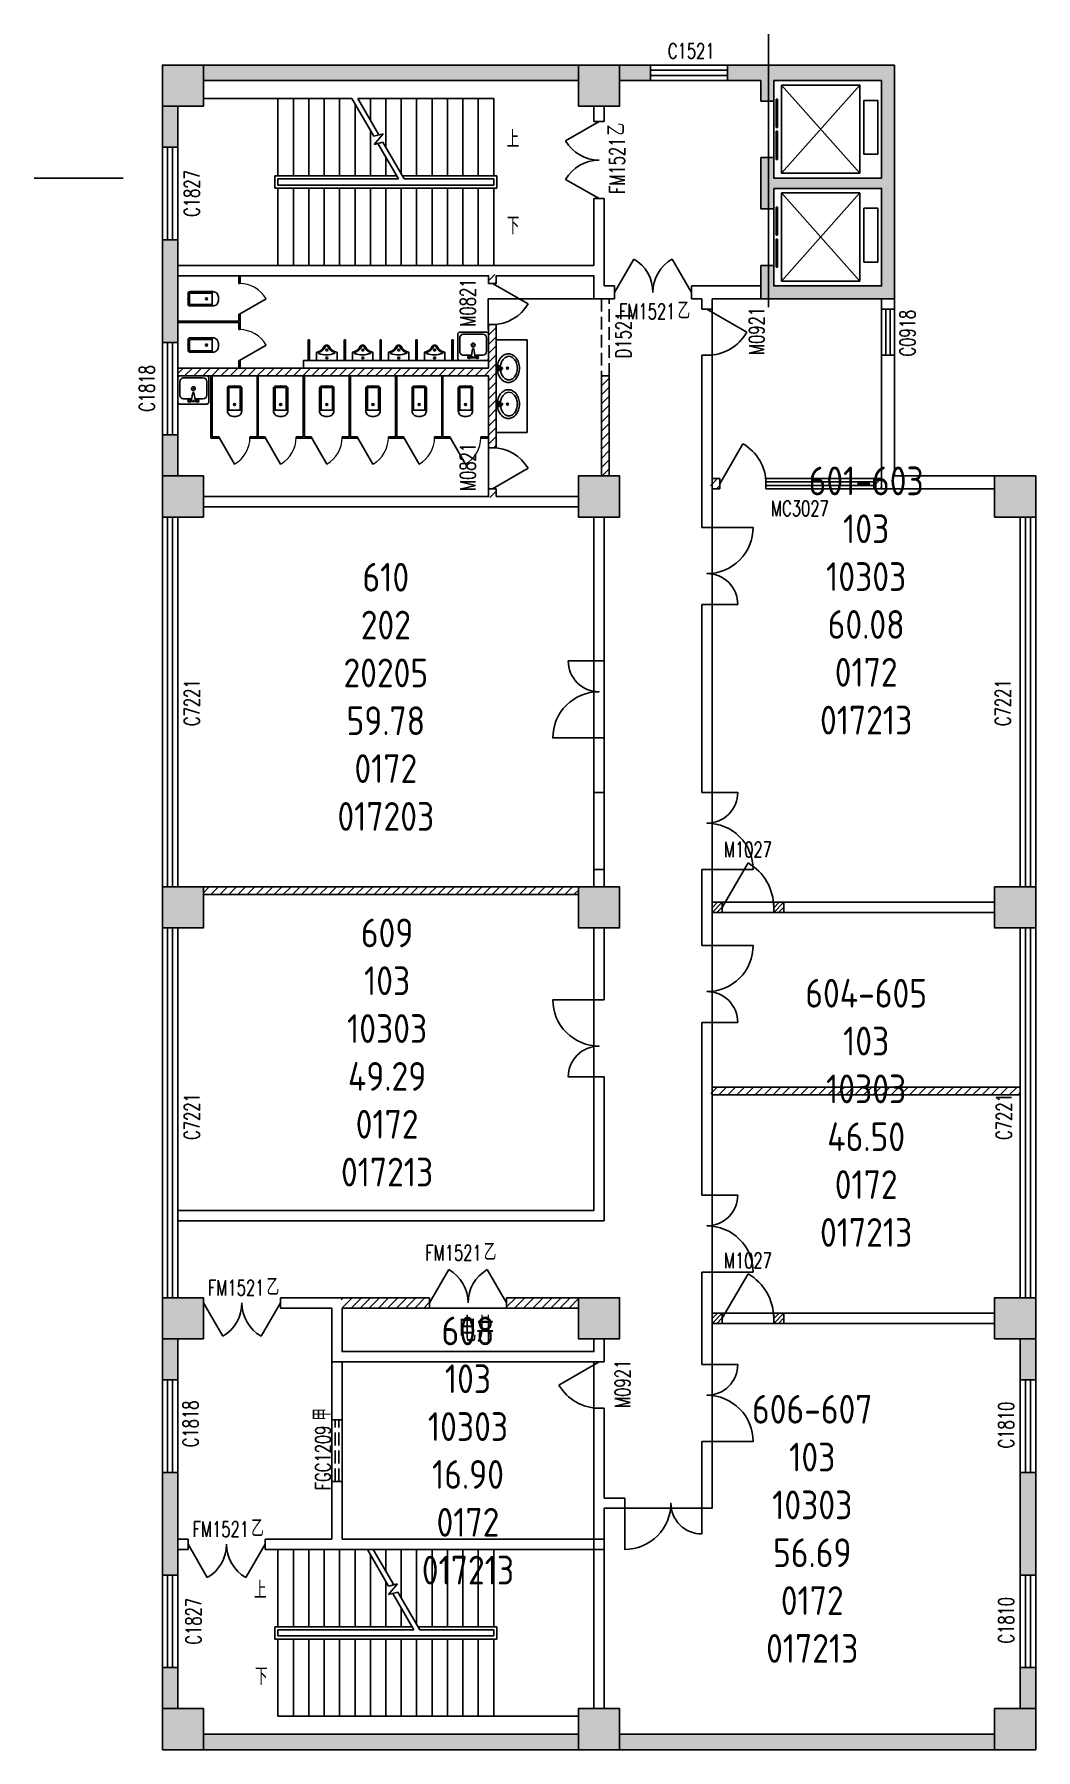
# Model space of a CAD drawing. Extents: x 202365 to 221857, y -60725 to -27325.
import ezdxf

# ---------------------------------------------------------------- set-up
doc = ezdxf.new("R2010")
doc.units = 0
doc.header["$LTSCALE"] = 1000
doc.header["$MEASUREMENT"] = 0
doc.linetypes.add('DASH', pattern=[0.35, 0.25, -0.1])
for name, color, linetype in [('bady', 30, 'Continuous'), ('PUB_HATCH', 8, 'Continuous'), ('RM', 4, 'Continuous'), ('RM$', 5, 'Continuous'), ('RM$TXT', 5, 'Continuous')]:
    doc.layers.add(name, color=color, linetype=linetype)
doc.styles.add('_TCH_DIM', font='SIMPLEX', dxfattribs={"bigfont": 'GBCBIG'})
doc.styles.add('_TCH_WINDOW', font='SIMPLEX', dxfattribs={"bigfont": 'GBCBIG'})
doc.styles.get("Standard").update_dxf_attribs({"font": 'gbenor.shx', "bigfont": 'gbcbig.shx'})
pattern_1 = [(45, (0, 89.76), (-88.38838, 88.38838), [])]

# ---------------------------------------------------------------- blocks, each defined once
blk = doc.blocks.new('_FZH')
blk.add_lwpolyline([(-0.5, -0.5), (0.5, -0.5), (0.5, 0.5), (-0.5, 0.5)], close=True)
at = {"layer": 'PUB_HATCH'}
blk.add_solid([(-0.5, -0.5), (0.5, -0.5), (-0.5, 0.5), (0.5, 0.5)], dxfattribs=at)
blk = doc.blocks.new('$WINLIB2D$00000001')
at = {"color": 0}
for points in [[(-0.5, 0.5), (-0.5, -0.5)], [(-0.5, 0.5), (0.5, 0.5)], [(0.5, -0.5), (0.5, 0.5)], [(0.5, 0.1667), (-0.5, 0.1667)], [(0.5, -0.1667), (-0.5, -0.1667)], [(-0.5, -0.5), (0.5, -0.5)]]:
    blk.add_lwpolyline(points, dxfattribs=at)
blk = doc.blocks.new('$DorLib2D$00000127')
at = {"color": 0, "linetype": 'Continuous'}
for p, q in [((-0.033, 0.795, -93.75), (-0.533, 0.795, -93.75)), ((-0.533, 0.795, -93.75), (-0.533, 0.69, -93.75)), ((-0.033, 0.69, -93.75), (-0.533, 0.69, -93.75)), ((-0.033, 0.795, -93.75), (-0.033, 0.69, -93.75)), ((0.033, 0.795, -93.75), (0.033, 0.69, -93.75)), ((0.533, 0.795, -93.75), (0.033, 0.795, -93.75)), ((0.533, 0.69, -93.75), (0.033, 0.69, -93.75)), ((0.533, 0.795, -93.75), (0.533, 0.69, -93.75)), ((0.5, 0.5, -93.75), (-0.5, 0.5, -93.75))]:
    blk.add_line(p, q, dxfattribs=at)
blk = doc.blocks.new('$DorLib2D$00000231')
at = {"color": 0}
for p, q in [((-0.5, 0), (-0.25, 0.433)), ((0.5, 0), (0.25, 0.433))]:
    blk.add_line(p, q, dxfattribs=at)
for centre, start, end in [((-0.5, 0), 0, 60), ((0.5, 0), 120, 180)]:
    blk.add_arc(centre, 0.5, start, end, dxfattribs=at)
blk = doc.blocks.new('$DorLib2D$00000228')
at = {"color": 0}
blk.add_line((0.5, 0), (0, 0.866), dxfattribs=at)
blk.add_arc((0.5, 0), 1, 120, 180, dxfattribs=at)
blk = doc.blocks.new('$lvtry$00000193')
at = {"color": 0}
for p, q in [((-17, -43), (-17, -33)), ((17, -43), (17, -33))]:
    blk.add_line(p, q, dxfattribs=at)
blk.add_lwpolyline([(280, -215, 0.12431), (260, -136, 0.105707), (198, -63, 0.086941), (110, -17, 0.077137), (0, 0, 0.077137), (-110, -17, 0.086941), (-198, -63, 0.105707), (-260, -136, 0.12431), (-280, -215, 0.12431), (-260, -294, 0.105707), (-198, -367, 0.086941), (-110, -413, 0.077137), (0, -430, 0.077137), (110, -413, 0.086941), (198, -367, 0.105707), (260, -294, 0.12431)], format="xyb", close=True, dxfattribs=at)
blk.add_lwpolyline([(-25, -61, 0.056876), (-95, -75, 0.086941), (-168, -113, 0.105707), (-216, -170, 0.12431), (-230, -225, 0.12431), (-216, -280, 0.105707), (-168, -337, 0.086941), (-95, -375, 0.077137), (0, -390, 0.077137), (95, -375, 0.086941), (168, -337, 0.105707), (216, -280, 0.12431), (230, -225, 0.12431), (216, -170, 0.105707), (168, -113, 0.086941), (95, -75, 0.06676), (13, -60, 0.06676)], format="xyb", dxfattribs=at)
for centre, radius in [((0, -200), 20), ((0, -43), 16.7)]:
    blk.add_circle(centre, radius, dxfattribs=at)
for centre, radius, start, end in [((-40, -34), 10.1, 106.6096, 258.1648), ((-64, 234), 259, 274.7069, 282.3732), ((-75, -213), 173, 71.36, 79.1873), ((-29, -80), 6.77, 155.344, 308.3224), ((-171, 19), 166, 324.8411, 338.1337), ((-171, 19), 170, 324.8411, 331.3523), ((-29, -80), 3.37, 155.344, 308.3224), ((100, -194), 170, 132.3141, 138.8253), ((100, -194), 166, 125.5327, 138.8253), ((-12, -58), 10.6, 201.8924, 261.774), ((0, -33), 16.7, 0, 180), ((-381, -115), 372, 2.3982, 6.7627), ((0, -96), 9.9, 201.7837, 338.2163), ((64, 234), 259, 257.6268, 265.2931), ((381, -115), 372, 170.1008, 177.6018), ((75, -213), 173, 100.8127, 110.4191), ((40, -34), 10.1, 281.8352, 73.3904)]:
    blk.add_arc(centre, radius, start, end, dxfattribs=at)
for p in [(0, -43), (0, -200)]:
    blk.add_point(p, dxfattribs=at)
blk = doc.blocks.new('$lvtry$00000202')
at = {"color": 0}
for p, q in [((-110, -40, 0), (-110, -470, 0)), ((100, -30, 0), (-100, -30, 0)), ((110, -470, 0), (110, -40, 0)), ((140, -470, 0), (-140, -470, 0))]:
    blk.add_line(p, q, dxfattribs=at)
at = {"color": 0, "elevation": 0}
blk.add_lwpolyline([(140, -40, 0.414214), (100, 0), (-100, 0, 0.414214), (-140, -40), (-140, -480, 0.414214), (-30, -590), (30, -590, 0.414214), (140, -480)], format="xyb", close=True, dxfattribs=at)
at = {"color": 0}
blk.add_circle((0, -359, 0), 20, dxfattribs=at)
for centre, start, end in [((-100, -40, 0), 90, 180), ((100, -40, 0), 0, 90)]:
    blk.add_arc(centre, 10, start, end, dxfattribs=at)
for p in [(0, 0, 0), (0, -359, 0)]:
    blk.add_point(p, dxfattribs=at)
blk = doc.blocks.new('$TCHSYS$APDOOR2D')
blk.add_line((0.5, 0), (0, 0.866))
at = {"lineweight": 13}
blk.add_arc((0.5, 0), 1, 120, 180, dxfattribs=at)
blk = doc.blocks.new('$lvtry$00000222')
at = {"color": 0, "elevation": 0}
blk.add_lwpolyline([(-205, -191), (-205, 0), (205, 0), (205, -191, 0.268068), (51, -323, -0.317765), (0, -360, -0.317765), (-51, -323, 0.268068)], format="xyb", close=True, dxfattribs=at)
at = {"color": 0}
for centre in [(0, -60, 0), (0, -242, 0)]:
    blk.add_circle(centre, 20, dxfattribs=at)
for centre, radius, start, end in [((-152, -175, 0), 10, 114.1084, 248.1394), ((5, -526, 0), 395, 66.6675, 114.1084), ((-243, -401, 0), 233, 19.2639, 68.1394), ((0, -316, 0), 24, 199.2639, 269.4998), ((0, -316, 0), 24, 270.5002, 340.7361), ((243, -401, 0), 233, 110.4941, 160.7361), ((158, -173, 0), 10, 290.4941, 66.6675)]:
    blk.add_arc(centre, radius, start, end, dxfattribs=at)
for p in [(0, -60, 0), (0, -242, 0)]:
    blk.add_point(p, dxfattribs=at)
blk = doc.blocks.new('$lvtry$00000188')
at = {"color": 0, "linetype": 'ByBlock'}
for p, q in [((-262, -437, 0), (-262, -175, 0)), ((-187, -100, 0), (-31, -100, 0)), ((-41, -53, 0), (-12, -225, 0)), ((-38, -50, 0), (38, -50, 0)), ((-12, -225, 0), (12, -225, 0)), ((12, -225, 0), (41, -53, 0)), ((31, -100, 0), (187, -100, 0)), ((262, -175, 0), (262, -437, 0)), ((187, -512, 0), (-187, -512, 0))]:
    blk.add_line(p, q, dxfattribs=at)
at = {"color": 0, "linetype": 'ByBlock', "elevation": 0}
blk.add_lwpolyline([(-262, 0, 0.414214), (-300, -37), (-300, -512, 0.414214), (-262, -549), (262, -549, 0.414214), (300, -512), (300, -37, 0.414214), (262, 0)], format="xyb", close=True, dxfattribs=at)
blk.add_lwpolyline([(262, -175, 0.414214), (187, -100)], format="xyb", dxfattribs=at)
at = {"color": 0, "linetype": 'ByBlock'}
for centre, radius in [((-80, -62, 0), 25), ((-80, -62, 0), 20), ((0, -300, 0), 37.4), ((80, -62, 0), 25), ((80, -62, 0), 20)]:
    blk.add_circle(centre, radius, dxfattribs=at)
for centre, radius, start, end in [((-187, -175, 0), 74.9, 90, 180), ((-38, -53, 0), 3, 90, 189.4623), ((38, -53, 0), 3, 350.5377, 90), ((-187, -437, 0), 74.9, 180, 270), ((187, -437, 0), 74.9, 270, 0)]:
    blk.add_arc(centre, radius, start, end, dxfattribs=at)
at = {"color": 0}
for p in [(0, -65, 0), (0, -300, 0)]:
    blk.add_point(p, dxfattribs=at)

msp = doc.modelspace()

# ---------------------------------------------------------------- hatches: boundary and pattern name
at = {"layer": 'bady'}
for points in [[(205657, -27925), (205657, -28225), (212957, -28225), (212957, -27925)], [(213757, -27925), (213757, -28225), (214357, -28225), (214357, -27925)], [(216750, -27925), (215857, -27925), (215857, -28225), (216507, -28225), (216671, -28125)], [(218857, -28225), (219107, -27925), (216750, -27925), (216671, -28125), (216757, -28225)], [(218940, -30192), (219107, -30125), (219107, -27925), (218857, -28225), (218857, -30125)], [(216507, -28225), (216507, -28625), (216757, -28625), (216757, -28225), (216671, -28125)], [(205157, -28725), (204857, -28725), (204857, -29525), (205157, -29525)], [(216757, -30125), (216757, -29725), (216507, -29725), (216507, -30125), (216673, -30192)], [(216507, -30125), (216507, -30725), (216757, -30725), (216757, -30325), (216673, -30192)], [(216673, -30192), (216757, -30325), (218857, -30325), (218940, -30192), (218857, -30125), (216757, -30125)], [(218857, -32225), (219107, -32475), (219107, -30125), (218940, -30192), (218857, -30325)], [(205157, -33325), (205157, -31325), (204857, -31325), (204857, -33325)], [(216757, -32225), (216757, -31825), (216507, -31825), (216507, -32475)], [(216757, -32225), (216507, -32475), (219107, -32475), (218857, -32225)], [(204857, -35925), (205157, -35925), (205157, -35125), (204857, -35125)], [(205157, -52725), (204857, -52725), (204857, -53525), (205157, -53525)], [(221857, -52725), (221557, -52725), (221557, -53525), (221857, -53525)], [(205157, -57325), (205157, -55325), (204857, -55325), (204857, -57325)], [(221557, -55325), (221557, -57325), (221857, -57325), (221857, -55325)], [(204857, -59925), (205157, -59925), (205157, -59125), (204857, -59125)], [(221557, -59925), (221857, -59925), (221857, -59125), (221557, -59125)], [(212957, -60725), (212957, -60425), (205657, -60425), (205657, -60725)], [(221057, -60725), (221057, -60425), (213757, -60425), (213757, -60725)]]:
    msp.add_hatch(color=30, dxfattribs=at).paths.add_polyline_path(points)
h = msp.add_hatch(dxfattribs=at)
h.set_pattern_fill('普通砖', color=30, scale=50, style=0)
h.set_pattern_definition(pattern_1)
h.paths.add_polyline_path([(211207, -32025), (211207, -32175), (211357, -32175), (211357, -32025), (211282, -31958)])
h = msp.add_hatch(dxfattribs=at)
h.set_pattern_fill('普通砖', color=30, scale=50, style=0)
h.set_pattern_definition(pattern_1)
h.paths.add_polyline_path([(211357, -33900), (211357, -32975), (211207, -32975), (211207, -33825), (211257, -33900)])
h = msp.add_hatch(dxfattribs=at)
h.set_pattern_fill('普通砖', color=30, scale=50, style=0)
h.set_pattern_definition(pattern_1)
h.paths.add_polyline_path([(205157, -33975), (206357, -33975), (206357, -33825), (205157, -33825)])
h = msp.add_hatch(dxfattribs=at)
h.set_pattern_fill('普通砖', color=30, scale=50, style=0)
h.set_pattern_definition(pattern_1)
h.paths.add_polyline_path([(206357, -33825), (206357, -33975), (211207, -33975), (211257, -33900), (211207, -33825)])
h = msp.add_hatch(dxfattribs=at)
h.set_pattern_fill('普通砖', color=30, scale=50, style=0)
h.set_pattern_definition(pattern_1)
h.paths.add_polyline_path([(211207, -33975), (211207, -35375), (211357, -35375), (211357, -33900), (211257, -33900)])
h = msp.add_hatch(dxfattribs=at)
h.set_pattern_fill('普通砖', color=30, scale=50, style=0)
h.set_pattern_definition(pattern_1)
h.paths.add_polyline_path([(213557, -35925), (213557, -33975), (213407, -33975), (213407, -35925)])
h = msp.add_hatch(dxfattribs=at)
h.set_pattern_fill('普通砖', color=30, scale=50, style=0)
h.set_pattern_definition(pattern_1)
h.paths.add_polyline_path([(215557, -36175), (215707, -36175), (215707, -35975), (215557, -35975), (215490, -36042)])
h = msp.add_hatch(dxfattribs=at)
h.set_pattern_fill('普通砖', color=30, scale=50, style=0)
h.set_pattern_definition(pattern_1)
h.paths.add_polyline_path([(218857, -35975), (218707, -35975), (218707, -36175), (218857, -36175)])
h = msp.add_hatch(dxfattribs=at)
h.set_pattern_fill('普通砖', color=30, scale=50, style=0)
h.set_pattern_definition(pattern_1)
h.paths.add_polyline_path([(211357, -36325), (211357, -36175), (211207, -36175), (211207, -36325), (211282, -36392)])
h = msp.add_hatch(dxfattribs=at)
h.set_pattern_fill('普通砖', color=30, scale=50, style=0)
h.set_pattern_definition(pattern_1)
h.paths.add_polyline_path([(205657, -43925), (205657, -44075), (212957, -44075), (212957, -43925)])
h = msp.add_hatch(dxfattribs=at)
h.set_pattern_fill('ANSI31', color=30, scale=41.666667, style=0)
h.set_pattern_definition([(45, (215556.55, -44425), (-46.772, 46.772), [])])
h.paths.add_polyline_path([(215757, -44225), (215557, -44225), (215557, -44425), (215757, -44425)])
h = msp.add_hatch(dxfattribs=at)
h.set_pattern_fill('ANSI31', color=30, scale=41.666667, style=0)
h.set_pattern_definition([(45, (216756.55, -44425), (-46.772, 46.772), [])])
h.paths.add_polyline_path([(216957, -44225), (216757, -44225), (216757, -44425), (216957, -44425)])
h = msp.add_hatch(dxfattribs=at)
h.set_pattern_fill('普通砖', color=30, scale=50, style=0)
h.set_pattern_definition(pattern_1)
h.paths.add_polyline_path([(215490, -47900), (215557, -47975), (221557, -47975), (221557, -47825), (215557, -47825)])
h = msp.add_hatch(dxfattribs=at)
h.set_pattern_fill('普通砖', color=30, scale=50, style=0)
h.set_pattern_definition(pattern_1)
h.paths.add_polyline_path([(208357, -52125), (210057, -52125), (210057, -51925), (208357, -51925), (208290, -52058)])
h = msp.add_hatch(dxfattribs=at)
h.set_pattern_fill('普通砖', color=30, scale=50, style=0)
h.set_pattern_definition(pattern_1)
h.paths.add_polyline_path([(212957, -52125), (212957, -51925), (211557, -51925), (211557, -52125)])
h = msp.add_hatch(dxfattribs=at)
h.set_pattern_fill('ANSI31', color=30, scale=41.666667, style=0)
h.set_pattern_definition([(45, (215556.55, -52425), (-46.772, 46.772), [])])
h.paths.add_polyline_path([(215757, -52225), (215557, -52225), (215557, -52425), (215757, -52425)])
h = msp.add_hatch(dxfattribs=at)
h.set_pattern_fill('ANSI31', color=30, scale=41.666667, style=0)
h.set_pattern_definition([(45, (216756.55, -52425), (-46.772, 46.772), [])])
h.paths.add_polyline_path([(216957, -52225), (216757, -52225), (216757, -52425), (216957, -52425)])

# ---------------------------------------------------------------- linework, layer by layer
at = {"layer": 'bady', "color": 30}
for p, q in [((216657, -32639), (216657, -27325)), ((212957, -27925), (205657, -27925)), ((214357, -27925), (213757, -27925)), ((214357, -28225), (214357, -27925)), ((216750, -27925), (215857, -27925)), ((215857, -27925), (215857, -28225)), ((219107, -27925), (216750, -27925)), ((219107, -30125), (219107, -27925)), ((212957, -28225), (205657, -28225)), ((213757, -28225), (214357, -28225)), ((215857, -28225), (216507, -28225)), ((216507, -28225), (216507, -28625)), ((216757, -28625), (216757, -28225)), ((218857, -28225), (216757, -28225)), ((218433, -28314), (216909, -30031)), ((216909, -28314), (218433, -30031)), ((218857, -30125), (218857, -28225)), ((207107, -28575), (205657, -28575)), ((208547, -28575), (207107, -28575)), ((207107, -30080), (207107, -28575)), ((207107, -30080), (207107, -28575)), ((207407, -30080), (207407, -28575)), ((207707, -30080), (207707, -28575)), ((208007, -30080), (208007, -28575)), ((208307, -30080), (208307, -28575)), ((208972, -29310), (208547, -28575)), ((208607, -30080), (208607, -28678)), ((211307, -28575), (208663, -28575)), ((209072, -29284), (208663, -28575)), ((208907, -28998), (208907, -28575)), ((209207, -29517), (209207, -28575)), ((209507, -30037), (209507, -28575)), ((209807, -30080), (209807, -28575)), ((210107, -30080), (210107, -28575)), ((210407, -30080), (210407, -28575)), ((210707, -30080), (210707, -28575)), ((211007, -30080), (211007, -28575)), ((211307, -30080), (211307, -28575)), ((216507, -28625), (216757, -28625)), ((204857, -28725), (204857, -29525)), ((205157, -29525), (205157, -28725)), ((205157, -28725), (205157, -31825)), ((213257, -28725), (213257, -29025)), ((213257, -29025), (213457, -29025)), ((213457, -29025), (213457, -28725)), ((208907, -30080), (208907, -29198)), ((209152, -29262), (208972, -29310)), ((208979, -29468), (209152, -29262)), ((204857, -29525), (205157, -29525)), ((209151, -29422), (208979, -29468)), ((209451, -30140), (209051, -29449)), ((209566, -30140), (209151, -29422)), ((209207, -30080), (209207, -29717)), ((216757, -29725), (216507, -29725)), ((216507, -29725), (216507, -30125)), ((216757, -30125), (216757, -29725)), ((202365, -30125), (204094, -30125)), ((209416, -30080), (207047, -30080)), ((207047, -30080), (207047, -30320)), ((207047, -30320), (211367, -30320)), ((209451, -30140), (207107, -30140)), ((209451, -30140), (207107, -30140)), ((207107, -30140), (207107, -30260)), ((207107, -30260), (207107, -30140)), ((207107, -30260), (211307, -30260)), ((207107, -30260), (211307, -30260)), ((207107, -30320), (207107, -31825)), ((207107, -31825), (207107, -30320)), ((207407, -30320), (207407, -31825)), ((207707, -30320), (207707, -31825)), ((208007, -30320), (208007, -31825)), ((208307, -30320), (208307, -31825)), ((208607, -30320), (208607, -31825)), ((208907, -30320), (208907, -31825)), ((209207, -30320), (209207, -31825)), ((209507, -30320), (209507, -31825)), ((211367, -30080), (209531, -30080)), ((211307, -30140), (209566, -30140)), ((211307, -30140), (209566, -30140)), ((209807, -30320), (209807, -31825)), ((210107, -30320), (210107, -31825)), ((210407, -30320), (210407, -31825)), ((210707, -30320), (210707, -31825)), ((211007, -30320), (211007, -31825)), ((211307, -30260), (211307, -30140)), ((211307, -30140), (211307, -30260)), ((211307, -30320), (211307, -31825)), ((211367, -30320), (211367, -30080)), ((216507, -30125), (216507, -30725)), ((216757, -30125), (218857, -30125)), ((216757, -30725), (216757, -30325)), ((216757, -30325), (218857, -30325)), ((218857, -32225), (218857, -30325)), ((219107, -32475), (219107, -30125)), ((213457, -30525), (213257, -30525)), ((213257, -30525), (213257, -31825)), ((213457, -31825), (213457, -30525)), ((216507, -30725), (216757, -30725)), ((218433, -30414), (216909, -32131)), ((216909, -30414), (218433, -32131)), ((205157, -31325), (204857, -31325)), ((204857, -31325), (204857, -33325)), ((205157, -33325), (205157, -31325)), ((205157, -31825), (211282, -31825)), ((205157, -31825), (205157, -32025)), ((205157, -31825), (207107, -31825)), ((205157, -32025), (211207, -32025)), ((206344, -32025), (206344, -32175)), ((206369, -32025), (206344, -32025)), ((206369, -32175), (206369, -32025)), ((207107, -31825), (211307, -31825)), ((211207, -32025), (211207, -32175)), ((211282, -31825), (213257, -31825)), ((211357, -32025), (213257, -32025)), ((211357, -32175), (211357, -32025)), ((213257, -32475), (213257, -32025)), ((213457, -32225), (213457, -31825)), ((216757, -31825), (216507, -31825)), ((216507, -31825), (216507, -32475)), ((216757, -32225), (216757, -31825)), ((206344, -32175), (206369, -32175)), ((211207, -32175), (211357, -32175)), ((213657, -32225), (213457, -32225)), ((213657, -32475), (213657, -32225)), ((215457, -32225), (215157, -32225)), ((215157, -32225), (215157, -32475)), ((215457, -32225), (216507, -32225)), ((216507, -32225), (216507, -32475)), ((216757, -32225), (218857, -32225)), ((213257, -32475), (213657, -32475)), ((213557, -32475), (213407, -32475)), ((215157, -32475), (215357, -32475)), ((215357, -32475), (215357, -32675)), ((215357, -32675), (215557, -32675)), ((215557, -32475), (216507, -32475)), ((215557, -32675), (215557, -32475)), ((216507, -32475), (219107, -32475)), ((218857, -32475), (218857, -32675)), ((219107, -32475), (218857, -32475)), ((218857, -32675), (219107, -32675)), ((219107, -32675), (219107, -32475)), ((205157, -32913), (206344, -32913)), ((205157, -32913), (205157, -32938)), ((205157, -32938), (206344, -32938)), ((206369, -32775), (206344, -32775)), ((206344, -32775), (206344, -32913)), ((206344, -32938), (206344, -33075)), ((206369, -32925), (206369, -32775)), ((206369, -33075), (206369, -32925)), ((211357, -32975), (211207, -32975)), ((211207, -32975), (211207, -33825)), ((211357, -33900), (211357, -32975)), ((204857, -33325), (205157, -33325)), ((206344, -33075), (206369, -33075)), ((207694, -33675), (207694, -33275)), ((207694, -33275), (207719, -33275)), ((207719, -33675), (207719, -33275)), ((208394, -33675), (208394, -33275)), ((208394, -33275), (208419, -33275)), ((208419, -33675), (208419, -33275)), ((209094, -33675), (209094, -33275)), ((209094, -33275), (209119, -33275)), ((209119, -33675), (209119, -33275)), ((209794, -33675), (209794, -33275)), ((209794, -33275), (209819, -33275)), ((209819, -33675), (209819, -33275)), ((210494, -33675), (210494, -33275)), ((210494, -33275), (210519, -33275)), ((210519, -33675), (210519, -33275)), ((206369, -33675), (206344, -33675)), ((206344, -33675), (206344, -33825)), ((206369, -33825), (206369, -33675)), ((207694, -33675), (207719, -33675)), ((208394, -33675), (208419, -33675)), ((209094, -33675), (209119, -33675)), ((209794, -33675), (209819, -33675)), ((210494, -33675), (210519, -33675)), ((215557, -33575), (215357, -33575)), ((215357, -33575), (215357, -35975)), ((215557, -35975), (215557, -33575)), ((219107, -33575), (218857, -33575)), ((218857, -33575), (218857, -36175)), ((219107, -35925), (219107, -33575)), ((205157, -33825), (206357, -33825)), ((205157, -33825), (205157, -33975)), ((205157, -33975), (206357, -33975)), ((205803, -33975), (205803, -35188)), ((205828, -33975), (205803, -33975)), ((205828, -33975), (205828, -35163)), ((206357, -33825), (211207, -33825)), ((206357, -33975), (211207, -33975)), ((206700, -33975), (206700, -35163)), ((206725, -33975), (206700, -33975)), ((206725, -33975), (206725, -35163)), ((207597, -33975), (207597, -35163)), ((207622, -33975), (207597, -33975)), ((207622, -33975), (207622, -35163)), ((208494, -33975), (208494, -35163)), ((208519, -33975), (208494, -33975)), ((208519, -33975), (208519, -35163)), ((209394, -33975), (209394, -35163)), ((209419, -33975), (209394, -33975)), ((209419, -33975), (209419, -35163)), ((210294, -33975), (210294, -35163)), ((210319, -33975), (210294, -33975)), ((210319, -33975), (210319, -35163)), ((211207, -33975), (211207, -35375)), ((211357, -35375), (211357, -33900)), ((213557, -33975), (213407, -33975)), ((213407, -33975), (213407, -35925)), ((213557, -35925), (213557, -33975)), ((205157, -35125), (204857, -35125)), ((204857, -35125), (204857, -35925)), ((205157, -35925), (205157, -35125)), ((205803, -35188), (205963, -35188)), ((205963, -35163), (205828, -35163)), ((205963, -35188), (205963, -35163)), ((206700, -35163), (206563, -35163)), ((206563, -35163), (206563, -35188)), ((206563, -35188), (206713, -35188)), ((206713, -35188), (206860, -35188)), ((206860, -35163), (206725, -35163)), ((206860, -35188), (206860, -35163)), ((207597, -35163), (207460, -35163)), ((207460, -35163), (207460, -35188)), ((207460, -35188), (207610, -35188)), ((207610, -35188), (207757, -35188)), ((207757, -35163), (207622, -35163)), ((207757, -35188), (207757, -35163)), ((208494, -35163), (208357, -35163)), ((208357, -35163), (208357, -35188)), ((208357, -35188), (208507, -35188)), ((208507, -35188), (208657, -35188)), ((208657, -35163), (208519, -35163)), ((208657, -35188), (208657, -35163)), ((209394, -35163), (209257, -35163)), ((209257, -35163), (209257, -35188)), ((209257, -35188), (209407, -35188)), ((209407, -35188), (209557, -35188)), ((209557, -35163), (209419, -35163)), ((209557, -35188), (209557, -35163)), ((210294, -35163), (210157, -35163)), ((210157, -35163), (210157, -35188)), ((210157, -35188), (210307, -35188)), ((210307, -35188), (210457, -35188)), ((210457, -35163), (210319, -35163)), ((210457, -35188), (210457, -35163)), ((211207, -35163), (211057, -35163)), ((211057, -35163), (211057, -35188)), ((211057, -35188), (211207, -35188)), ((211207, -35188), (211207, -35163)), ((211207, -35375), (211357, -35375)), ((215357, -35975), (215357, -36925)), ((215707, -35975), (215557, -35975)), ((215707, -36175), (215707, -35975)), ((218857, -35975), (218707, -35975)), ((218707, -35975), (218707, -36175)), ((218857, -36175), (218857, -35975)), ((219107, -35925), (221057, -35925)), ((205657, -36325), (211207, -36325)), ((211357, -36175), (211207, -36175)), ((211207, -36175), (211207, -36325)), ((211357, -36325), (211357, -36175)), ((211357, -36325), (212957, -36325)), ((215557, -36925), (215557, -36175)), ((215557, -36175), (215707, -36175)), ((218707, -36175), (218857, -36175)), ((218857, -36175), (221057, -36175)), ((205657, -36525), (211282, -36525)), ((211282, -36525), (212957, -36525)), ((213257, -36725), (213257, -39525)), ((213457, -39525), (213457, -36725)), ((215357, -36925), (215557, -36925)), ((215557, -38425), (215357, -38425)), ((215357, -38425), (215357, -42085)), ((215557, -42085), (215557, -38425)), ((213257, -39525), (213457, -39525)), ((213257, -39525), (213457, -39525)), ((213457, -39525), (213457, -41025)), ((213457, -41025), (213457, -39525)), ((213457, -41025), (213257, -41025)), ((213257, -41025), (213257, -42085)), ((213457, -41025), (213257, -41025)), ((213457, -42085), (213457, -41025)), ((213257, -42085), (213457, -42085)), ((213257, -42085), (213257, -43585)), ((213457, -43585), (213457, -42085)), ((215357, -42085), (215557, -42085)), ((213457, -43585), (213257, -43585)), ((213257, -43585), (213257, -43925)), ((213457, -43925), (213457, -43585)), ((215557, -43585), (215357, -43585)), ((215357, -43585), (215357, -44425)), ((215557, -44225), (215557, -43585)), ((205657, -43925), (212957, -43925)), ((205657, -44075), (212957, -44075)), ((215757, -44225), (215557, -44225)), ((215757, -44425), (215757, -44225)), ((221057, -44225), (216757, -44225)), ((216757, -44225), (216757, -44425)), ((213257, -44725), (213257, -46125)), ((213457, -46125), (213457, -44725)), ((215357, -44425), (215357, -45065)), ((215557, -44425), (215757, -44425)), ((215557, -45065), (215557, -44425)), ((216757, -44425), (221057, -44425)), ((215357, -45065), (215557, -45065)), ((213257, -46125), (213457, -46125)), ((215557, -46565), (215357, -46565)), ((215357, -46565), (215357, -47900)), ((215557, -47825), (215557, -46565)), ((213457, -47625), (213257, -47625)), ((213257, -47625), (213257, -50225)), ((213457, -50425), (213457, -47625)), ((215357, -47900), (215357, -49925)), ((215557, -47825), (221557, -47825)), ((215557, -47975), (221557, -47975)), ((215557, -49925), (215557, -47975)), ((221557, -47825), (221557, -47975)), ((215357, -49925), (215557, -49925)), ((213257, -50225), (205157, -50225)), ((205157, -50425), (205157, -50225)), ((213457, -50425), (205157, -50425)), ((215557, -51425), (215357, -51425)), ((215357, -51425), (215357, -52225)), ((215557, -52225), (215557, -51425)), ((208357, -51925), (207157, -51925)), ((207157, -51925), (207157, -52125)), ((210057, -51925), (208357, -51925)), ((210057, -52125), (210057, -51925)), ((212957, -51925), (211557, -51925)), ((211557, -51925), (211557, -52125)), ((207157, -52125), (208157, -52125)), ((208157, -52125), (208157, -53175)), ((208357, -52125), (210057, -52125)), ((208357, -52125), (208357, -52975)), ((211557, -52125), (212957, -52125)), ((215357, -52225), (215357, -52225)), ((215357, -52425), (215357, -52225)), ((215357, -52425), (215357, -53225)), ((215357, -52425), (215357, -52425)), ((215757, -52225), (215557, -52225)), ((215557, -53225), (215557, -52425)), ((215557, -52425), (215757, -52425)), ((215757, -52425), (215757, -52225)), ((221057, -52225), (216757, -52225)), ((216757, -52225), (216757, -52425)), ((216757, -52425), (221057, -52425)), ((204857, -52725), (204857, -53525)), ((205157, -53525), (205157, -52725)), ((213257, -52975), (213257, -52725)), ((213457, -52975), (213457, -52725)), ((221557, -52725), (221557, -53525)), ((221857, -53525), (221857, -52725)), ((208357, -52975), (213257, -52975)), ((213457, -53175), (213457, -52975)), ((208157, -56625), (208157, -53175)), ((208157, -53175), (208357, -53175)), ((208157, -53175), (213257, -53175)), ((208357, -56625), (208357, -53175)), ((213257, -53175), (213457, -53175)), ((215357, -53225), (215557, -53225)), ((204857, -53525), (205157, -53525)), ((221557, -53525), (221857, -53525)), ((213457, -54075), (213257, -54075)), ((213257, -54075), (213257, -56025)), ((213457, -55825), (213457, -54075)), ((215557, -54725), (215357, -54725)), ((215357, -54725), (215357, -55825)), ((215557, -56025), (215557, -54725)), ((205157, -55325), (204857, -55325)), ((204857, -55325), (204857, -57325)), ((205157, -57325), (205157, -55325)), ((221557, -55325), (221557, -57325)), ((221857, -55325), (221557, -55325)), ((221857, -57325), (221857, -55325)), ((213257, -56825), (213257, -56025)), ((213857, -55825), (213457, -55825)), ((213457, -56825), (213457, -56025)), ((213457, -56025), (213857, -56025)), ((213857, -56025), (213857, -55825)), ((215357, -55825), (215357, -56025)), ((215357, -56025), (215557, -56025)), ((205357, -56625), (205157, -56625)), ((205157, -56625), (205157, -56825)), ((205357, -56825), (205357, -56625)), ((208157, -56625), (206857, -56625)), ((206857, -56625), (206857, -56825)), ((213457, -56625), (208357, -56625)), ((213457, -59925), (213457, -56625)), ((205157, -56825), (205357, -56825)), ((206857, -56825), (208257, -56825)), ((207107, -56825), (208847, -56825)), ((207107, -56825), (207107, -58330)), ((207407, -56825), (207407, -58330)), ((207707, -56825), (207707, -58330)), ((208007, -56825), (208007, -58330)), ((213257, -56825), (208257, -56825)), ((208307, -56825), (208307, -58330)), ((208607, -56825), (208607, -58330)), ((208847, -56825), (209262, -57543)), ((208907, -56928), (208907, -58330)), ((208963, -56825), (211307, -56825)), ((208963, -56825), (209362, -57516)), ((209207, -56825), (209207, -57248)), ((209507, -56825), (209507, -57767)), ((209807, -56825), (209807, -58287)), ((210107, -56825), (210107, -58330)), ((210407, -56825), (210407, -58330)), ((210707, -56825), (210707, -58330)), ((211007, -56825), (211007, -58330)), ((211307, -56825), (211307, -58330)), ((213257, -56825), (211307, -56825)), ((211307, -56825), (211307, -58330)), ((213257, -56825), (213457, -56825)), ((213257, -59925), (213257, -56825)), ((213257, -59925), (213257, -56825)), ((204857, -57325), (205157, -57325)), ((209207, -57448), (209207, -58330)), ((221557, -57325), (221857, -57325)), ((209434, -57497), (209261, -57703)), ((209261, -57703), (209441, -57655)), ((209262, -57543), (209434, -57497)), ((209341, -57681), (209751, -58390)), ((209441, -57655), (209866, -58390)), ((209507, -57967), (209507, -58330)), ((207047, -58570), (207047, -58330)), ((207047, -58330), (209716, -58330)), ((207107, -58390), (209751, -58390)), ((207107, -58510), (207107, -58390)), ((207107, -58390), (209751, -58390)), ((207107, -58390), (207107, -58510)), ((209831, -58330), (211367, -58330)), ((209866, -58390), (211307, -58390)), ((209866, -58390), (211307, -58390)), ((211307, -58390), (211307, -58510)), ((211307, -58390), (211307, -58510)), ((211367, -58330), (211367, -58570)), ((211367, -58570), (207047, -58570)), ((211307, -58510), (207107, -58510)), ((211307, -58510), (207107, -58510)), ((207107, -60075), (207107, -58570)), ((207407, -60075), (207407, -58570)), ((207707, -60075), (207707, -58570)), ((208007, -60075), (208007, -58570)), ((208307, -60075), (208307, -58570)), ((208607, -60075), (208607, -58570)), ((208907, -60075), (208907, -58570)), ((209207, -60075), (209207, -58570)), ((209507, -60075), (209507, -58570)), ((209807, -60075), (209807, -58570)), ((210107, -60075), (210107, -58570)), ((210407, -60075), (210407, -58570)), ((210707, -60075), (210707, -58570)), ((211007, -60075), (211007, -58570)), ((211307, -60075), (211307, -58570)), ((211307, -58570), (211307, -60075)), ((205157, -59125), (204857, -59125)), ((204857, -59125), (204857, -59925)), ((205157, -59925), (205157, -59125)), ((221857, -59125), (221557, -59125)), ((221557, -59125), (221557, -59925)), ((221857, -59925), (221857, -59125)), ((211307, -60075), (207107, -60075)), ((211307, -60075), (212957, -60075)), ((205657, -60425), (212957, -60425)), ((213757, -60425), (221057, -60425)), ((205657, -60725), (212957, -60725)), ((213757, -60725), (221057, -60725))]:
    msp.add_line(p, q, dxfattribs=at)
at = {"layer": 'bady', "color": 30, "linetype": 'DASH'}
for p, q in [((213407, -32475), (213407, -33975)), ((213557, -33975), (213557, -32475)), ((208157, -54300), (208357, -54300)), ((208223, -55500), (208223, -54300)), ((208290, -55500), (208290, -54300)), ((208157, -55500), (208357, -55500))]:
    msp.add_line(p, q, dxfattribs=at)
at = {"layer": 'bady', "color": 30}
for points in [[(216909, -28314), (218433, -28314), (218433, -30031), (216909, -30031)], [(218514, -28612), (218781, -28612), (218781, -29660), (218514, -29660)], [(216909, -30414), (218433, -30414), (218433, -32131), (216909, -32131)], [(218514, -30712), (218781, -30712), (218781, -31760), (218514, -31760)], [(211357, -35075), (211357, -33275), (211957, -33275), (211957, -35075)], [(215557, -44225), (215757, -44225), (215757, -44425), (215557, -44425)], [(216757, -44225), (216957, -44225), (216957, -44425), (216757, -44425)], [(215557, -52225), (215757, -52225), (215757, -52425), (215557, -52425)], [(216757, -52225), (216957, -52225), (216957, -52425), (216757, -52425)]]:
    msp.add_lwpolyline(points, close=True, dxfattribs=at)
for points, format in [([(211457, -31043, 0, 0, 0), (206132, -31043, 0, 0, 0), (206132, -29358, 0, 0, 0), (208607, -29358, 80, 0, 0), (208907, -29358, 0, 0, 0)], "xyseb"), ([(211457, -29358, 0, 0, 0), (209507, -29358, 80, 0, 0), (209207, -29358, 0, 0, 0)], "xyseb"), ([(213357, -47625), (212757, -47625, -0.414214), (213357, -47025, -0.414214), (212457, -46125), (213357, -46125)], "xyb"), ([(215357, -55925), (215357, -56525, -0.414214), (214757, -55925, -0.414214), (213857, -56825), (213857, -55925)], "xyb"), ([(206957, -57608, 0, 0, 0), (208907, -57608, 80, 0, 0), (209207, -57608, 0, 0, 0)], "xyseb"), ([(206957, -59293, 0, 0, 0), (212282, -59293, 0, 0, 0), (212282, -57608, 0, 0, 0), (209807, -57608, 80, 0, 0), (209507, -57608, 0, 0, 0)], "xyseb")]:
    msp.add_lwpolyline(points, format=format, dxfattribs=at)
at = {"layer": 'bady', "color": 30, "extrusion": (1.22465e-16, -7.4988e-33, -1)}
for points in [[(-215457, -38425), (-216057, -38425, -0.414214), (-215457, -37825, -0.414214), (-216357, -36925), (-215457, -36925)], [(-215457, -46565), (-216057, -46565, -0.414214), (-215457, -45965, -0.414214), (-216357, -45065), (-215457, -45065)]]:
    msp.add_lwpolyline(points, format="xyb", dxfattribs=at)
at = {"layer": 'bady', "color": 30, "extrusion": (1.49976e-32, 1.22465e-16, -1)}
msp.add_lwpolyline([(-213357, -39525), (-212757, -39525, -0.414214), (-213357, -40125, -0.414214), (-212457, -41025), (-213357, -41025)], format="xyb", dxfattribs=at)
at = {"layer": 'bady', "color": 30, "extrusion": (0, 0, -1)}
for points in [[(-215457, -42085), (-216057, -42085, 0.414214), (-215457, -42685, 0.414214), (-216357, -43585), (-215457, -43585)], [(-215457, -49925), (-216057, -49925, 0.414214), (-215457, -50525, 0.414214), (-216357, -51425), (-215457, -51425)], [(-215457, -53225), (-216057, -53225, 0.414214), (-215457, -53825, 0.414214), (-216357, -54725), (-215457, -54725)]]:
    msp.add_lwpolyline(points, format="xyb", dxfattribs=at)
at = {"layer": 'RM'}
for points in [[(216757, -28225), (218857, -28225), (218857, -30125), (216757, -30125)], [(216757, -30325), (218857, -30325), (218857, -32225), (216757, -32225)], [(208357, -52125), (208357, -52975), (213257, -52975), (213257, -52725), (212957, -52725), (212957, -52125)]]:
    msp.add_lwpolyline(points, close=True, dxfattribs=at)
at = {"layer": 'RM', "color": 5}
for points in [[(205157, -32025), (211207, -32025), (211207, -32175), (211357, -32175), (211357, -32025), (213257, -32025), (213257, -32475), (211200, -32475), (211207, -33675), (207607, -33675), (207607, -33825), (205157, -33825), (205157, -32025)], [(211357, -32975), (211357, -35375), (211207, -35375), (211207, -33975), (205157, -33975), (205157, -35925), (205657, -35925), (205657, -36325), (211207, -36325), (211207, -35375)]]:
    msp.add_lwpolyline(points, dxfattribs=at)
at = {"layer": 'RM$'}
for points in [[(215557, -32475), (218857, -32475), (218857, -36175), (221057, -36175), (221057, -36725), (221557, -36725), (221557, -43925), (221057, -43925), (221057, -44225), (215557, -44225)], [(205157, -36725), (205657, -36725), (205657, -36525), (212957, -36525), (212957, -36725), (213257, -36725), (213257, -43925), (205157, -43925)], [(205157, -50225), (213257, -50225), (213257, -44725), (212957, -44725), (212957, -44075), (205657, -44075), (205657, -44725), (205157, -44725)], [(215557, -44425), (221057, -44425), (221057, -44725), (221557, -44725), (221557, -51925), (221057, -51925), (221057, -52225), (215557, -52225)], [(213757, -60425), (221057, -60425), (221057, -59925), (221557, -59925), (221557, -52725), (221057, -52725), (221057, -52425), (215557, -52425), (215557, -56025), (213457, -56025), (213457, -59925), (213757, -59925)], [(208357, -56625), (213255, -56625), (213255, -53176), (208357, -53175)]]:
    msp.add_lwpolyline(points, close=True, dxfattribs=at)

# ---------------------------------------------------------------- block references
at = {"layer": 'bady', "color": 30}
ref = msp.add_blockref('$WINLIB2D$00000001', (215107, -28075), dxfattribs=dict(at, xscale=-1500, yscale=300, zscale=300, rotation=180))
ref.add_attrib('A', 'C1521', (214697, -27799), dxfattribs={"color": 30, "height": 297.5, "style": '_TCH_WINDOW', "width": 0.705882})
for name, p, xscale, yscale, zscale in [('_FZH', (205257, -28325), 800, 800, 800), ('_FZH', (213357, -28325), 800, 800, 800), ('$DorLib2D$00000231', (214407, -32350), -1500, 1500, 250), ('_FZH', (205257, -36325), 800, 800, 800), ('_FZH', (213357, -36325), 800, 800, 800), ('$WINLIB2D$00000001', (217657, -36075), 2100, -200, 200), ('_FZH', (221457, -36325), 800, 800, 800), ('_FZH', (205257, -44325), 800, 800, 800), ('_FZH', (213357, -44325), 800, 800, 800), ('_FZH', (221457, -44325), 800, 800, 800), ('_FZH', (205257, -52325), 800, 800, 800), ('_FZH', (213357, -52325), 800, 800, 800), ('_FZH', (221457, -52325), 800, 800, 800), ('_FZH', (205257, -60325), 800, 800, 800), ('_FZH', (213357, -60325), 800, 800, 800), ('_FZH', (221457, -60325), 800, 800, 800)]:
    msp.add_blockref(name, p, dxfattribs=dict(at, xscale=xscale, yscale=yscale, zscale=zscale))
for name, p, xscale, yscale, zscale, rotation in [('$DorLib2D$00000127', (216632, -29175), 1100, 250, 250, 270), ('$DorLib2D$00000231', (213357, -29775), 1500, 1500, 200, 90), ('$DorLib2D$00000127', (216632, -31275), 1100, 250, 250, 270), ('$TCHSYS$APDOOR2D', (206357, -32475), 600, 600, 25, 270), ('$TCHSYS$APDOOR2D', (206357, -33375), 600, 600, 25, 270), ('$TCHSYS$APDOOR2D', (206263, -35175), 600, 600, 25, 180), ('$TCHSYS$APDOOR2D', (207160, -35175), 600, 600, 25, 180), ('$TCHSYS$APDOOR2D', (208057, -35175), 600, 600, 25, 180), ('$TCHSYS$APDOOR2D', (208957, -35175), 600, 600, 25, 180), ('$TCHSYS$APDOOR2D', (209857, -35175), 600, 600, 25, 180), ('$TCHSYS$APDOOR2D', (210757, -35175), 600, 600, 25, 180), ('$DorLib2D$00000231', (210807, -52025), 1500, -1500, 200, 180), ('$DorLib2D$00000231', (206407, -52025), -1500, 1500, 200, 180), ('$DorLib2D$00000231', (206107, -56725), -1500, 1500, 200, 180)]:
    msp.add_blockref(name, p, dxfattribs=dict(at, xscale=xscale, yscale=yscale, zscale=zscale, rotation=rotation))
ref = msp.add_blockref('$WINLIB2D$00000001', (205007, -30425), dxfattribs=dict(at, xscale=-1800, yscale=300, zscale=300, rotation=90))
ref.add_attrib('A', 'C1827', (205580, -30880), dxfattribs={"color": 30, "height": 297.5, "rotation": 90, "style": '_TCH_WINDOW', "width": 0.705882})
for name, p, rotation in [('$lvtry$00000202', (205357, -32475), 90), ('$lvtry$00000202', (205357, -33375), 90), ('$lvtry$00000188', (210907, -33675, 0), 180), ('$lvtry$00000193', (211377, -33825), 90), ('$lvtry$00000188', (205461, -34524, 0), 180), ('$lvtry$00000193', (211377, -34525), 90)]:
    msp.add_blockref(name, p, dxfattribs=dict(at, rotation=rotation))
ref = msp.add_blockref('$DorLib2D$00000228', (211282, -32575), dxfattribs=dict(at, xscale=800, yscale=-800, zscale=150, rotation=90))
ref.add_attrib('A', 'M0821', (210952, -33017), dxfattribs={"color": 30, "height": 297.5, "rotation": 90, "style": '_TCH_WINDOW', "width": 0.705882})
ref = msp.add_blockref('$DorLib2D$00000228', (215457, -33125), dxfattribs=dict(at, xscale=900, yscale=-900, zscale=200, rotation=90))
ref.add_attrib('A', 'M0921', (216574, -33570), dxfattribs={"color": 30, "height": 297.5, "rotation": 90, "style": '_TCH_WINDOW', "width": 0.705882})
ref = msp.add_blockref('$WINLIB2D$00000001', (218982, -33125), dxfattribs=dict(at, xscale=-900, yscale=250, zscale=250, rotation=270))
ref.add_attrib('A', 'C0918', (219511, -33599), dxfattribs={"color": 30, "height": 297.5, "rotation": 90, "style": '_TCH_WINDOW', "width": 0.705882})
ref = msp.add_blockref('$WINLIB2D$00000001', (205007, -34225), dxfattribs=dict(at, xscale=-1800, yscale=300, zscale=300, rotation=90))
ref.add_attrib('A', 'C1818', (204706, -34676), dxfattribs={"color": 30, "height": 297.5, "rotation": 90, "style": '_TCH_WINDOW', "width": 0.705882})
at = {"layer": 'bady', "color": 30, "xscale": 0.975609756097561, "yscale": 0.8333333333333334, "rotation": 180}
for p in [(208057, -33675), (208757, -33675), (209457, -33675), (210157, -33675)]:
    msp.add_blockref('$lvtry$00000222', p, dxfattribs=at)
at = {"layer": 'bady', "color": 30}
for p in [(206263, -34175), (207160, -34175), (208057, -34175), (208957, -34175), (209857, -34175), (210757, -34175)]:
    msp.add_blockref('$lvtry$00000202', p, dxfattribs=at)
ref = msp.add_blockref('$DorLib2D$00000228', (211282, -35775), dxfattribs=dict(at, xscale=-800, yscale=-800, zscale=150, rotation=90))
ref.add_attrib('A', 'M0821', (210952, -36220), dxfattribs={"color": 30, "height": 297.5, "rotation": 90, "style": '_TCH_WINDOW', "width": 0.705882})
ref = msp.add_blockref('$DorLib2D$00000228', (216157, -36075), dxfattribs=dict(at, xscale=-900, yscale=900, zscale=200))
ref.add_attrib('A', 'MC3027', (216705, -36705), dxfattribs={"color": 30, "height": 297.5, "style": '_TCH_WINDOW', "width": 0.705882})
ref = msp.add_blockref('$WINLIB2D$00000001', (205007, -40325), dxfattribs=dict(at, xscale=-7200, yscale=300, zscale=300, rotation=90))
ref.add_attrib('A', 'C7221', (205580, -40795), dxfattribs={"color": 30, "height": 297.5, "rotation": 90, "style": '_TCH_WINDOW', "width": 0.705882})
ref = msp.add_blockref('$WINLIB2D$00000001', (221707, -40325), dxfattribs=dict(at, xscale=7200, yscale=-300, zscale=300, rotation=270))
ref.add_attrib('A', 'C7221', (221367, -40795), dxfattribs={"color": 30, "height": 297.5, "rotation": 90, "style": '_TCH_WINDOW', "width": 0.705882})
ref = msp.add_blockref('$DorLib2D$00000228', (216257, -44325), dxfattribs=dict(at, xscale=1000, yscale=-1000, zscale=200, rotation=180))
ref.add_attrib('A', 'M1027', (215787, -43348), dxfattribs={"color": 30, "height": 297.5, "style": '_TCH_WINDOW', "width": 0.705882})
ref = msp.add_blockref('$WINLIB2D$00000001', (205007, -48325), dxfattribs=dict(at, xscale=-7200, yscale=300, zscale=300, rotation=90))
ref.add_attrib('A', 'C7221', (205580, -48852), dxfattribs={"color": 30, "height": 297.5, "rotation": 90, "style": '_TCH_WINDOW', "width": 0.705882})
ref = msp.add_blockref('$WINLIB2D$00000001', (221707, -48325), dxfattribs=dict(at, xscale=7200, yscale=-300, zscale=300, rotation=270))
ref.add_attrib('A', 'C7221', (221386, -48852), dxfattribs={"color": 30, "height": 297.5, "rotation": 90, "style": '_TCH_WINDOW', "width": 0.705882})
ref = msp.add_blockref('$DorLib2D$00000228', (216257, -52325), dxfattribs=dict(at, xscale=1000, yscale=-1000, zscale=200, rotation=180))
ref.add_attrib('A', 'M1027', (215787, -51350), dxfattribs={"color": 30, "height": 297.5, "style": '_TCH_WINDOW', "width": 0.705882})
ref = msp.add_blockref('$DorLib2D$00000228', (213357, -53625), dxfattribs=dict(at, xscale=900, yscale=900, zscale=200, rotation=90))
ref.add_attrib('A', 'M0921', (213965, -54070), dxfattribs={"color": 30, "height": 297.5, "rotation": 90, "style": '_TCH_WINDOW', "width": 0.705882})
ref = msp.add_blockref('$WINLIB2D$00000001', (205007, -54425), dxfattribs=dict(at, xscale=-1800, yscale=-300, zscale=300, rotation=90))
ref.add_attrib('A', 'C1818', (205556, -54836), dxfattribs={"color": 30, "height": 297.5, "rotation": 90, "style": '_TCH_WINDOW', "width": 0.705882})
ref = msp.add_blockref('$WINLIB2D$00000001', (221707, -54425), dxfattribs=dict(at, xscale=-1800, yscale=300, zscale=300, rotation=270))
ref.add_attrib('A', 'C1810', (221430, -54860), dxfattribs={"color": 30, "height": 297.5, "rotation": 90, "style": '_TCH_WINDOW', "width": 0.705882})
ref = msp.add_blockref('$WINLIB2D$00000001', (205007, -58225), dxfattribs=dict(at, xscale=-1800, yscale=-300, zscale=300, rotation=90))
ref.add_attrib('A', 'C1827', (205612, -58680), dxfattribs={"color": 30, "height": 297.5, "rotation": 90, "style": '_TCH_WINDOW', "width": 0.705882})
ref = msp.add_blockref('$WINLIB2D$00000001', (221707, -58225), dxfattribs=dict(at, xscale=-1800, yscale=300, zscale=300, rotation=270))
ref.add_attrib('A', 'C1810', (221430, -58660), dxfattribs={"color": 30, "height": 297.5, "rotation": 90, "style": '_TCH_WINDOW', "width": 0.705882})

# ---------------------------------------------------------------- texts
at = {"layer": 'bady', "color": 7, "style": '_TCH_DIM'}
for s, p in [('上', (211562, -29533)), ('下', (211562, -31218)), ('上', (206643, -57783)), ('下', (206662, -59468))]:
    msp.add_text(s, height=338, dxfattribs=at).set_placement(p)
at = {"layer": 'bady', "color": 30, "style": '_TCH_WINDOW'}
for s, p in [('乙', (213857, -29294)), ('甲', (208133, -54315))]:
    msp.add_text(s, height=338, rotation=90, dxfattribs=at).set_placement(p)
at = {"layer": 'bady', "color": 30, "style": '_TCH_WINDOW', "width": 0.705882}
for s, p in [('FM1521', (213857, -30434)), ('D1521', (213980, -33635)), ('FGC1209', (208133, -55675))]:
    msp.add_text(s, height=297.5, rotation=90, dxfattribs=at).set_placement(p)
for p in [(213747, -32870), (209975, -51199), (205747, -51880), (205447, -56580)]:
    msp.add_text('FM1521', height=297.5, dxfattribs=at).set_placement(p)
at = {"layer": 'bady', "color": 30, "style": '_TCH_WINDOW'}
for p in [(214887, -32870), (211115, -51199), (206887, -51880), (206587, -56580)]:
    msp.add_text('乙', height=338, dxfattribs=at).set_placement(p)
at = {"layer": 'bady', "color": 30}
msp.add_text('电井', height=482.3, dxfattribs=at).set_placement((210620, -52783))
at = {"layer": 'RM$TXT', "char_height": 558.8, "attachment_point": 8}
for s, insert in [('601-603^M^J103^M^J10303^M^J60.08^M^J0172^M^J017213^M^J', (218557, -40958)), ('610^M^J202^M^J20205^M^J59.78^M^J0172^M^J017203^M^J', (209207, -42833)), ('609^M^J103^M^J10303^M^J49.29^M^J0172^M^J017213^M^J', (209232, -49758)), ('604-605^M^J103^M^J10303^M^J46.50^M^J0172^M^J017213^M^J', (218557, -50933)), ('608^M^J103^M^J10303^M^J16.90^M^J0172^M^J017213^M^J', (210806, -57508)), ('606-607^M^J103^M^J10303^M^J56.69^M^J0172^M^J017213^M^J', (217507, -59033))]:
    msp.add_mtext(s, dxfattribs=dict(at, insert=insert))

doc.saveas('drawing.dxf')
